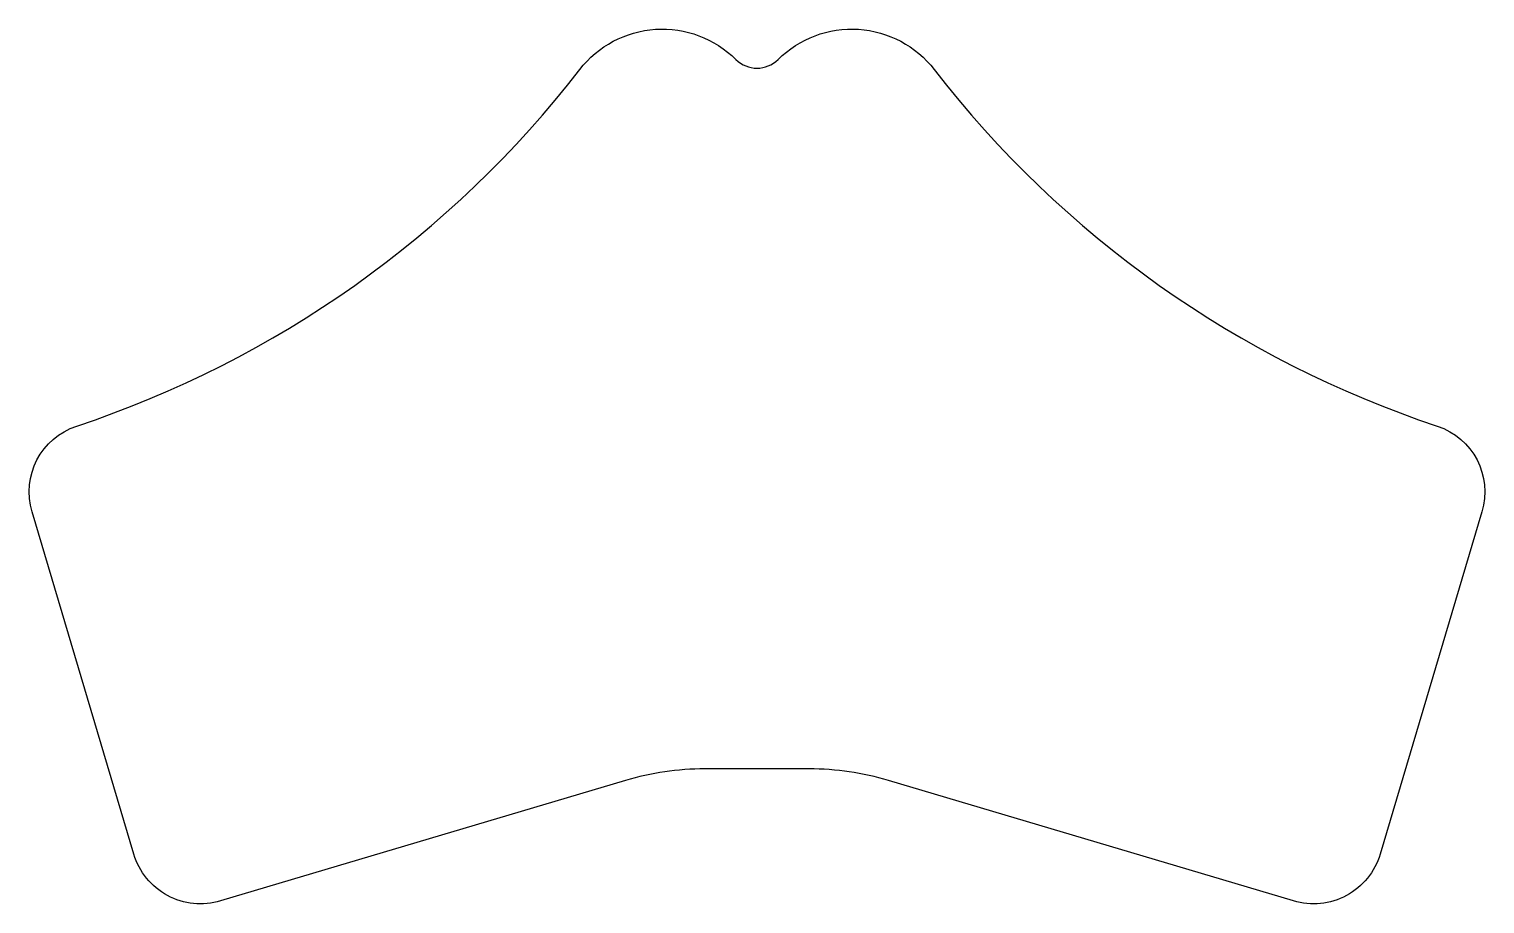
# Model space of a CAD drawing. Header units: inches. Extents: x -5.2 to 5.2, y -5.9 to 0.3.
import ezdxf

# ---------------------------------------------------------------- set-up
doc = ezdxf.new("R2010")
doc.units = ezdxf.units.IN
doc.layers.get('0').update_dxf_attribs({"linetype": 'CONTINUOUS'})

msp = doc.modelspace()

# ---------------------------------------------------------------- linework, layer by layer
msp.add_lwpolyline([(-0.946, -5.06), (-3.856, -5.926, -0.414214), (-4.478, -5.59), (-5.21, -3.13, -0.405187), (-4.889, -2.513, 0.14922), (-1.274, 0.049, -0.45098), (-0.152, 0.122, 0.412135), (0.152, 0.122, -0.45098), (1.274, 0.049, 0.14922), (4.889, -2.513, -0.405187), (5.21, -3.13), (4.478, -5.59, -0.414214), (3.856, -5.926), (0.946, -5.06, 0.072477), (0.375, -4.977), (-0.375, -4.977, 0.072477)], format="xyb", close=True)

doc.saveas('drawing.dxf')
